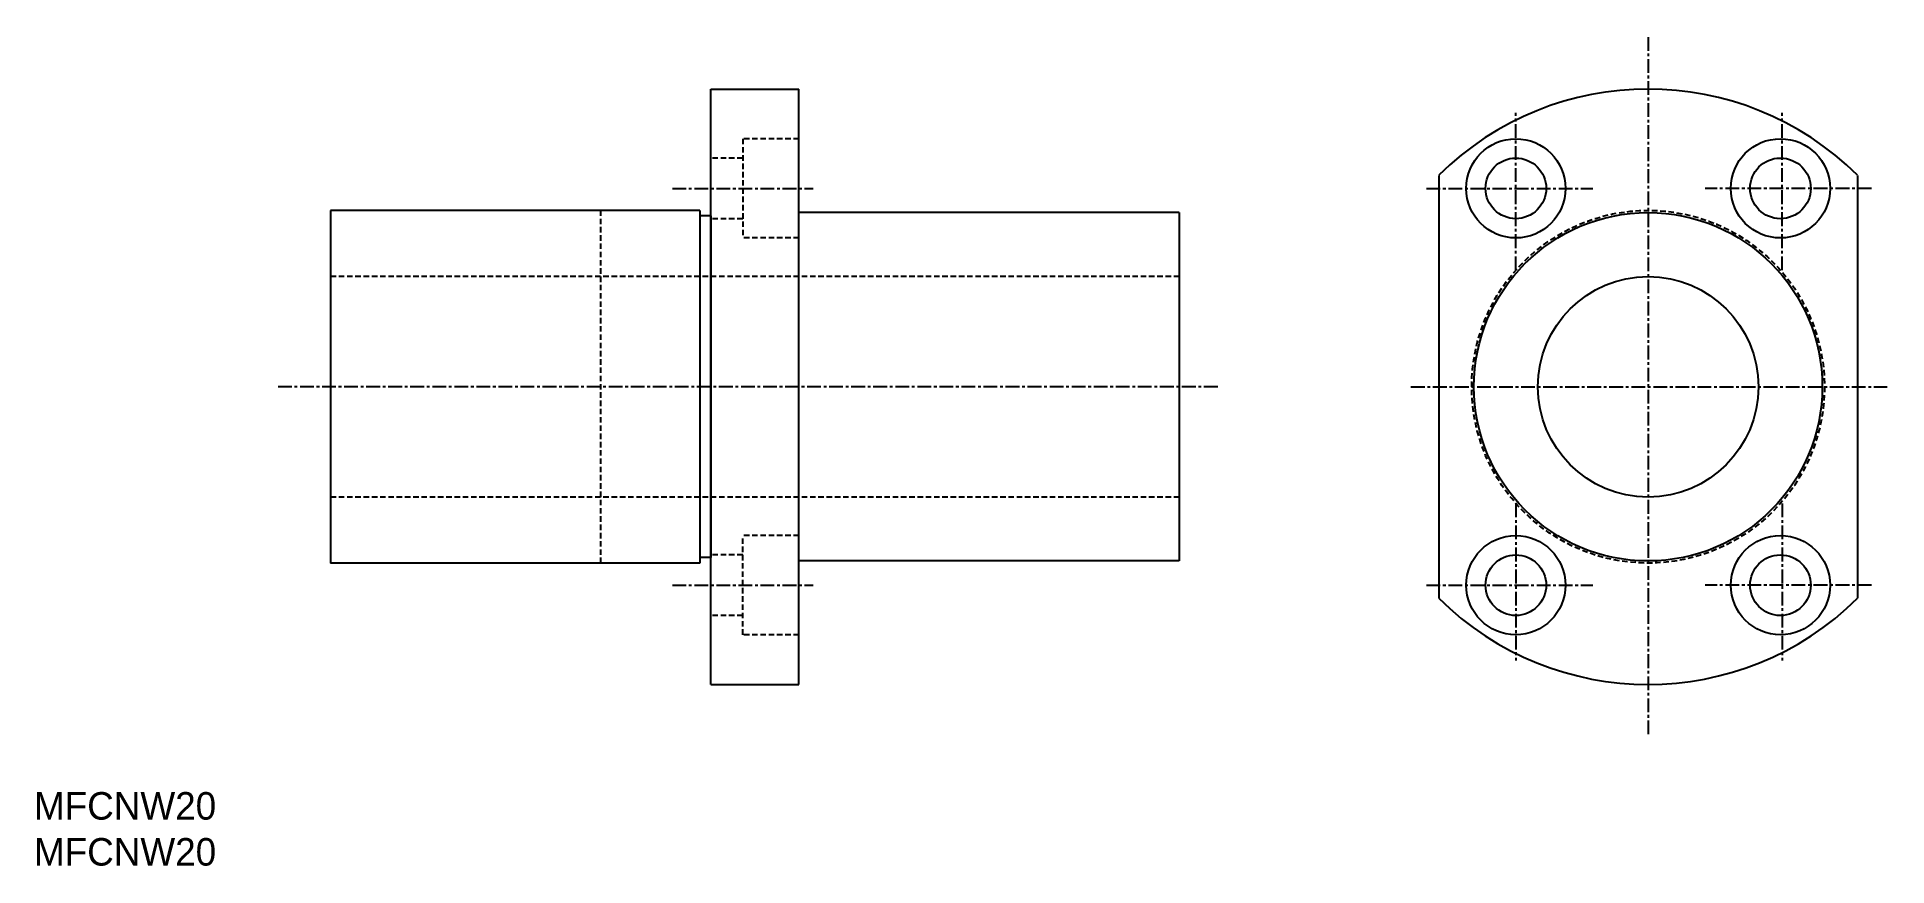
# Model space of a CAD drawing. Extents: x 10 to 178, y 10 to 85.
import ezdxf

# ---------------------------------------------------------------- set-up
doc = ezdxf.new("R2010")
doc.units = 0
doc.linetypes.add('CENTER', pattern=[2, 1.25, -0.25, 0.25, -0.25])
doc.linetypes.add('DASHED', pattern=[0.75, 0.5, -0.25])
doc.layers.get('0').update_dxf_attribs({"linetype": 'CONTINUOUS'})
doc.layers.add('CENTER', color=1, linetype='CENTER')

msp = doc.modelspace()

# ---------------------------------------------------------------- linework, layer by layer
at = {"color": 7, "linetype": 'CONTINUOUS'}
for p, q in [((71.4, 26.44), (71.4, 80.44)), ((71.4, 80.44), (79.4, 80.44)), ((79.4, 26.44), (79.4, 80.44)), ((137.43, 72.62), (137.43, 34.25)), ((175.43, 72.62), (175.43, 34.25)), ((36.9, 69.44), (36.9, 37.44)), ((70.4, 69.44), (36.9, 69.44)), ((70.4, 69.44), (70.4, 37.44)), ((71.4, 68.94), (70.4, 68.94)), ((71.4, 68.94), (71.4, 37.94)), ((113.9, 69.24), (79.4, 69.24)), ((113.9, 69.24), (113.9, 37.64)), ((70.4, 37.44), (36.9, 37.44)), ((71.4, 37.94), (70.4, 37.94)), ((113.9, 37.64), (79.4, 37.64)), ((71.4, 26.44), (79.4, 26.44))]:
    msp.add_line(p, q, dxfattribs=at)
at = {"color": 3, "linetype": 'DASHED'}
for p, q in [((74.3, 75.94), (74.3, 66.94)), ((79.4, 75.94), (74.3, 75.94)), ((74.3, 74.19), (71.4, 74.19)), ((61.4, 69.44), (61.4, 37.44)), ((74.3, 68.69), (71.4, 68.69)), ((79.4, 66.94), (74.3, 66.94)), ((113.9, 63.44), (36.9, 63.44)), ((113.9, 43.44), (36.9, 43.44)), ((74.3, 30.94), (74.3, 39.94)), ((79.4, 39.94), (74.3, 39.94)), ((74.3, 38.19), (71.4, 38.19)), ((74.3, 32.69), (71.4, 32.69)), ((79.4, 30.94), (74.3, 30.94))]:
    msp.add_line(p, q, dxfattribs=at)
at = {"color": 7, "linetype": 'CONTINUOUS'}
for centre, radius in [((144.43, 71.44), 4.5), ((168.43, 71.44), 4.5), ((144.43, 71.44), 2.75), ((168.43, 71.44), 2.75), ((156.43, 53.44), 15.8), ((156.43, 53.44), 10), ((144.43, 35.44), 4.5), ((168.43, 35.44), 4.5), ((144.43, 35.44), 2.75), ((168.43, 35.44), 2.75)]:
    msp.add_circle(centre, radius, dxfattribs=at)
at = {"color": 3, "linetype": 'DASHED'}
msp.add_circle((156.43, 53.44), 16, dxfattribs=at)
at = {"color": 7, "linetype": 'CONTINUOUS'}
for start, end in [(45.2751, 134.7249), (225.2751, 314.7249)]:
    msp.add_arc((156.43, 53.44), 27, start, end, dxfattribs=at)
at = {"layer": 'CENTER', "color": 1, "linetype": 'CENTER'}
for p, q in [((156.43, 85.17), (156.43, 21.7)), ((144.43, 64.02), (144.43, 78.28)), ((168.58, 64.02), (168.58, 78.28)), ((67.91, 71.44), (80.68, 71.44)), ((136.32, 71.44), (151.41, 71.44)), ((176.69, 71.44), (161.6, 71.44)), ((117.39, 53.44), (32.12, 53.44)), ((134.91, 53.44), (178.1, 53.44)), ((144.43, 42.85), (144.43, 28.6)), ((168.58, 42.85), (168.58, 28.6)), ((67.91, 35.44), (80.68, 35.44)), ((136.32, 35.44), (151.41, 35.44)), ((176.69, 35.44), (161.6, 35.44))]:
    msp.add_line(p, q, dxfattribs=at)

# ---------------------------------------------------------------- texts
at = {"color": 7, "linetype": 'CONTINUOUS'}
for p in [(10, 14.17), (10, 10)]:
    msp.add_text('MFCNW20', height=2.5, dxfattribs=at).set_placement(p)

doc.saveas('drawing.dxf')
